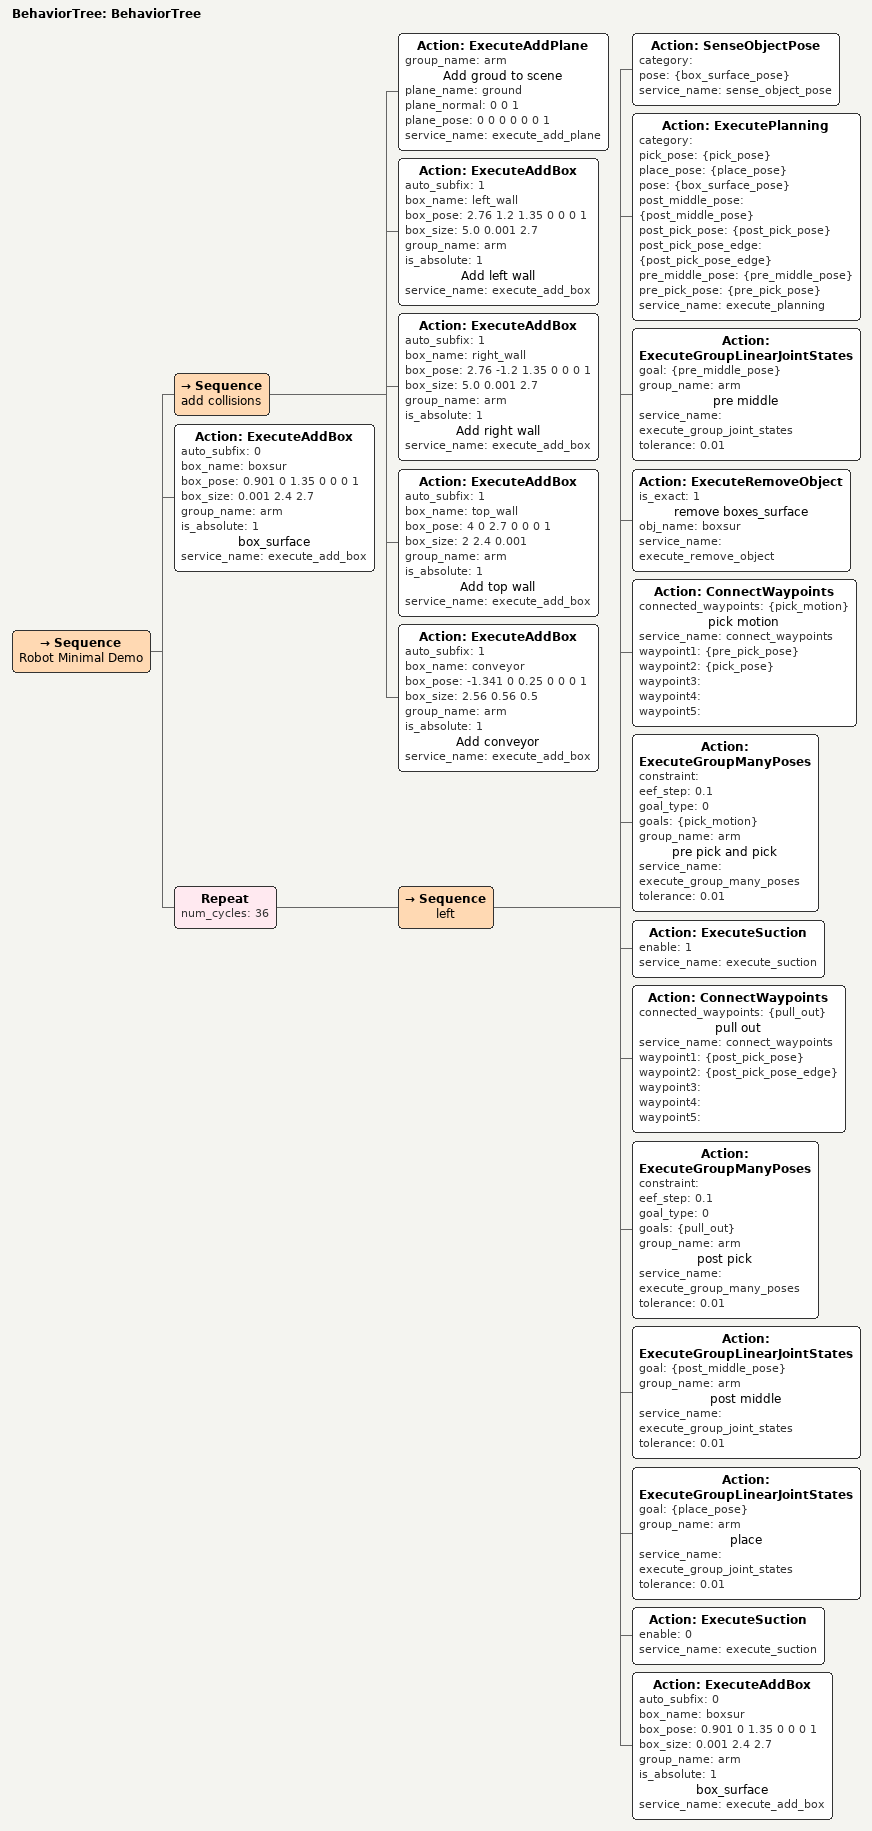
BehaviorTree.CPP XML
<?xml version="1.0"?>
<root main_tree_to_execute="BehaviorTree">
    <BehaviorTree ID="BehaviorTree">
        <Sequence name="Robot Minimal Demo">
            <Sequence name="add collisions">
                <Action ID="ExecuteAddPlane" group_name="arm" name="Add groud to scene" plane_name="ground" plane_normal="0 0 1" plane_pose="0 0 0 0 0 0 1" service_name="execute_add_plane"/>
                <Action ID="ExecuteAddBox" auto_subfix="1" box_name="left_wall" box_pose="2.76 1.2 1.35 0 0 0 1" box_size="5.0 0.001 2.7" group_name="arm" is_absolute="1" name="Add left wall" service_name="execute_add_box"/>
                <Action ID="ExecuteAddBox" auto_subfix="1" box_name="right_wall" box_pose="2.76 -1.2 1.35 0 0 0 1" box_size="5.0 0.001 2.7" group_name="arm" is_absolute="1" name="Add right wall" service_name="execute_add_box"/>
                <Action ID="ExecuteAddBox" auto_subfix="1" box_name="top_wall" box_pose="4 0 2.7 0 0 0 1" box_size="2 2.4 0.001" group_name="arm" is_absolute="1" name="Add top wall" service_name="execute_add_box"/>
                <Action ID="ExecuteAddBox" auto_subfix="1" box_name="conveyor" box_pose="-1.341 0 0.25 0 0 0 1" box_size="2.56 0.56 0.5" group_name="arm" is_absolute="1" name="Add conveyor" service_name="execute_add_box"/>
            </Sequence>
            <Action ID="ExecuteAddBox" auto_subfix="0" box_name="boxsur" box_pose="0.901 0 1.35 0 0 0 1" box_size="0.001 2.4 2.7" group_name="arm" is_absolute="1" name="box_surface" service_name="execute_add_box"/>
            <Repeat num_cycles="36">
                <Sequence name="left">
                    <Action ID="SenseObjectPose" category="" pose="{box_surface_pose}" service_name="sense_object_pose"/>
                    <Action ID="ExecutePlanning" category="" pick_pose="{pick_pose}" place_pose="{place_pose}" pose="{box_surface_pose}" post_middle_pose="{post_middle_pose}" post_pick_pose="{post_pick_pose}" post_pick_pose_edge="{post_pick_pose_edge}" pre_middle_pose="{pre_middle_pose}" pre_pick_pose="{pre_pick_pose}" service_name="execute_planning"/>
                    <Action ID="ExecuteGroupLinearJointStates" goal="{pre_middle_pose}" group_name="arm" name="pre middle" service_name="execute_group_joint_states" tolerance="0.01"/>
                    <Action ID="ExecuteRemoveObject" is_exact="1" name="remove boxes_surface" obj_name="boxsur" service_name="execute_remove_object"/>
                    <Action ID="ConnectWaypoints" connected_waypoints="{pick_motion}" name="pick motion" service_name="connect_waypoints" waypoint1="{pre_pick_pose}" waypoint2="{pick_pose}" waypoint3="" waypoint4="" waypoint5=""/>
                    <Action ID="ExecuteGroupManyPoses" constraint="" eef_step="0.1" goal_type="0" goals="{pick_motion}" group_name="arm" name="pre pick and pick" service_name="execute_group_many_poses" tolerance="0.01"/>
                    <Action ID="ExecuteSuction" enable="1" service_name="execute_suction"/>
                    <Action ID="ConnectWaypoints" connected_waypoints="{pull_out}" name="pull out" service_name="connect_waypoints" waypoint1="{post_pick_pose}" waypoint2="{post_pick_pose_edge}" waypoint3="" waypoint4="" waypoint5=""/>
                    <Action ID="ExecuteGroupManyPoses" constraint="" eef_step="0.1" goal_type="0" goals="{pull_out}" group_name="arm" name="post pick" service_name="execute_group_many_poses" tolerance="0.01"/>
                    <Action ID="ExecuteGroupLinearJointStates" goal="{post_middle_pose}" group_name="arm" name="post middle" service_name="execute_group_joint_states" tolerance="0.01"/>
                    <Action ID="ExecuteGroupLinearJointStates" goal="{place_pose}" group_name="arm" name="place" service_name="execute_group_joint_states" tolerance="0.01"/>
                    <Action ID="ExecuteSuction" enable="0" service_name="execute_suction"/>
                    <Action ID="ExecuteAddBox" auto_subfix="0" box_name="boxsur" box_pose="0.901 0 1.35 0 0 0 1" box_size="0.001 2.4 2.7" group_name="arm" is_absolute="1" name="box_surface" service_name="execute_add_box"/>
                </Sequence>
            </Repeat>
        </Sequence>
    </BehaviorTree>
</root>
